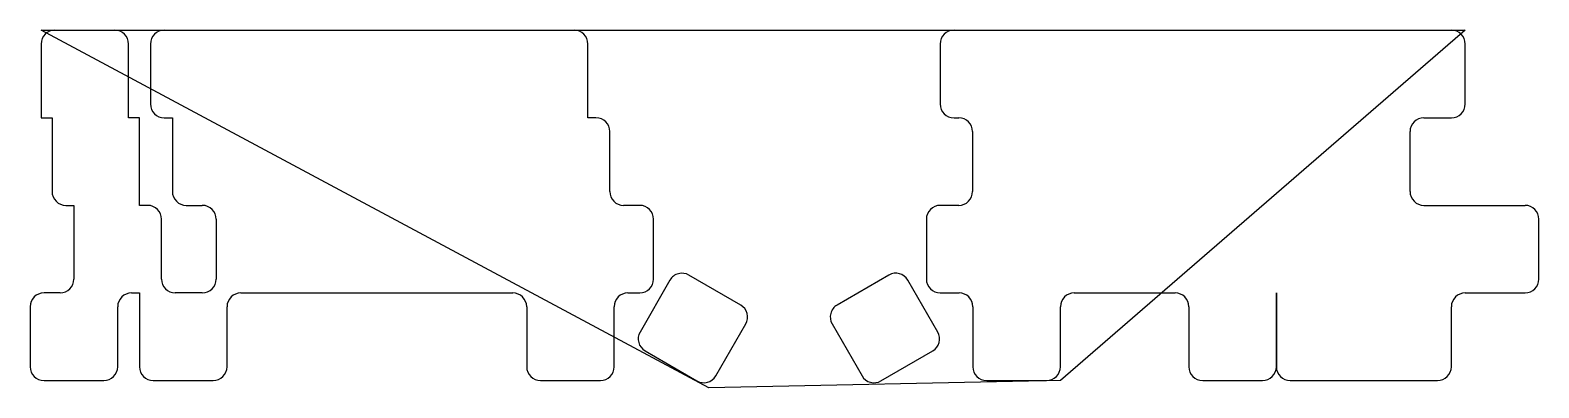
# Model space of a CAD drawing. Header units: millimetres. Extents: x -7 to 320, y -68 to 10.
import ezdxf

# ---------------------------------------------------------------- set-up
doc = ezdxf.new("R2010")
doc.units = ezdxf.units.MM

msp = doc.modelspace()

# ---------------------------------------------------------------- linework, layer by layer
at = {"linetype": 'CONTINUOUS'}
for p, q in [((140.28, -68.08), (-4.75, 9.5)), ((-4.75, 9.5), (304.5, 9.5)), ((304.5, 9.5), (216.6, -66.5)), ((-4.75, 6.5), (-4.75, -9.5)), ((14.25, -9.5), (14.25, 6.5)), ((19, 6.5), (19, -6.5)), ((114, -9.5), (114, 6.5)), ((190.5, 6.5), (190.5, -6.5)), ((304.5, -6.5), (304.5, 6.5)), ((-4.75, -9.5), (-2.38, -9.5)), ((-2.38, -9.5), (-2.38, -25.5)), ((16.62, -9.5), (14.25, -9.5)), ((16.62, -28.5), (16.62, -9.5)), ((22, -9.5), (23.75, -9.5)), ((23.75, -9.5), (23.75, -25.5)), ((115.75, -9.5), (114, -9.5)), ((193.5, -9.5), (194.53, -9.5)), ((295.53, -9.5), (301.5, -9.5)), ((118.75, -25.5), (118.75, -12.5)), ((197.53, -12.5), (197.53, -25.5)), ((292.53, -25.5), (292.53, -12.5)), ((0.62, -28.5), (2.38, -28.5)), ((2.38, -28.5), (2.38, -44.5)), ((18.38, -28.5), (16.62, -28.5)), ((26.75, -28.5), (30.25, -28.5)), ((125.25, -28.5), (121.75, -28.5)), ((194.53, -28.5), (190.5, -28.5)), ((295.53, -28.5), (317.5, -28.5)), ((21.38, -44.5), (21.38, -31.5)), ((33.25, -31.5), (33.25, -44.5)), ((128.25, -44.5), (128.25, -31.5)), ((187.5, -31.5), (187.5, -44.5)), ((320.5, -44.5), (320.5, -31.5)), ((131.82, -44.72), (125.32, -55.98)), ((147.18, -50.12), (135.92, -43.62)), ((179.38, -43.62), (168.12, -50.12)), ((189.98, -55.98), (183.48, -44.72)), ((-0.62, -47.5), (-4.12, -47.5)), ((14.88, -47.5), (16.62, -47.5)), ((16.62, -47.5), (16.62, -63.5)), ((30.25, -47.5), (24.38, -47.5)), ((38.62, -47.5), (97.7, -47.5)), ((122.7, -47.5), (125.25, -47.5)), ((190.5, -47.5), (194.6, -47.5)), ((219.6, -47.5), (241.5, -47.5)), ((263.5, -63.5), (263.5, -47.5)), ((263.5, -47.5), (263.5, -63.5)), ((304.5, -47.5), (317.5, -47.5)), ((-7.12, -50.5), (-7.12, -63.5)), ((11.88, -63.5), (11.88, -50.5)), ((35.62, -63.5), (35.62, -50.5)), ((100.7, -50.5), (100.7, -63.5)), ((119.7, -63.5), (119.7, -50.5)), ((197.6, -50.5), (197.6, -63.5)), ((216.6, -63.5), (216.6, -50.5)), ((244.5, -50.5), (244.5, -63.5)), ((301.5, -63.5), (301.5, -50.5)), ((141.78, -65.48), (148.28, -54.22)), ((167.02, -54.22), (173.52, -65.48)), ((126.42, -60.08), (137.68, -66.58)), ((177.62, -66.58), (188.88, -60.08)), ((-4.12, -66.5), (8.88, -66.5)), ((19.62, -66.5), (32.62, -66.5)), ((103.7, -66.5), (116.7, -66.5)), ((216.6, -66.5), (140.28, -68.08)), ((200.6, -66.5), (213.6, -66.5)), ((247.5, -66.5), (260.5, -66.5)), ((266.5, -66.5), (298.5, -66.5))]:
    msp.add_line(p, q, dxfattribs=at)
for centre, start, end in [((-1.75, 6.5), 90, 180), ((11.25, 6.5), 0, 90), ((22, 6.5), 90, 180), ((111, 6.5), 0, 90), ((193.5, 6.5), 90, 180), ((301.5, 6.5), 0, 90), ((22, -6.5), 180, 270), ((193.5, -6.5), 180, 270), ((301.5, -6.5), 270, 0), ((115.75, -12.5), 0, 90), ((194.53, -12.5), 0, 90), ((295.53, -12.5), 90, 180), ((0.62, -25.5), 180, 270), ((26.75, -25.5), 180, 270), ((121.75, -25.5), 180, 270), ((194.53, -25.5), 270, 0), ((295.53, -25.5), 180, 270), ((18.38, -31.5), 0, 90), ((30.25, -31.5), 0, 90), ((125.25, -31.5), 0, 90), ((190.5, -31.5), 90, 180), ((317.5, -31.5), 0, 90), ((-0.62, -44.5), 270, 0), ((24.38, -44.5), 180, 270), ((30.25, -44.5), 270, 0), ((125.25, -44.5), 270, 0), ((134.42, -46.22), 60, 150), ((180.88, -46.22), 30, 120), ((190.5, -44.5), 180, 270), ((317.5, -44.5), 270, 0), ((-4.12, -50.5), 90, 180), ((14.88, -50.5), 90, 180), ((38.62, -50.5), 90, 180), ((97.7, -50.5), 0, 90), ((122.7, -50.5), 90, 180), ((194.6, -50.5), 0, 90), ((219.6, -50.5), 90, 180), ((241.5, -50.5), 0, 90), ((304.5, -50.5), 90, 180), ((145.68, -52.72), 330, 60), ((169.62, -52.72), 120, 210), ((127.92, -57.48), 150, 240), ((187.38, -57.48), 300, 30), ((-4.12, -63.5), 180, 270), ((8.88, -63.5), 270, 0), ((19.62, -63.5), 180, 270), ((32.62, -63.5), 270, 0), ((103.7, -63.5), 180, 270), ((116.7, -63.5), 270, 0), ((139.18, -63.98), 240, 330), ((176.12, -63.98), 210, 300), ((200.6, -63.5), 180, 270), ((213.6, -63.5), 270, 0), ((247.5, -63.5), 180, 270), ((260.5, -63.5), 270, 0), ((266.5, -63.5), 180, 270), ((298.5, -63.5), 270, 0)]:
    msp.add_arc(centre, 3, start, end, dxfattribs=at)

doc.saveas('drawing.dxf')
